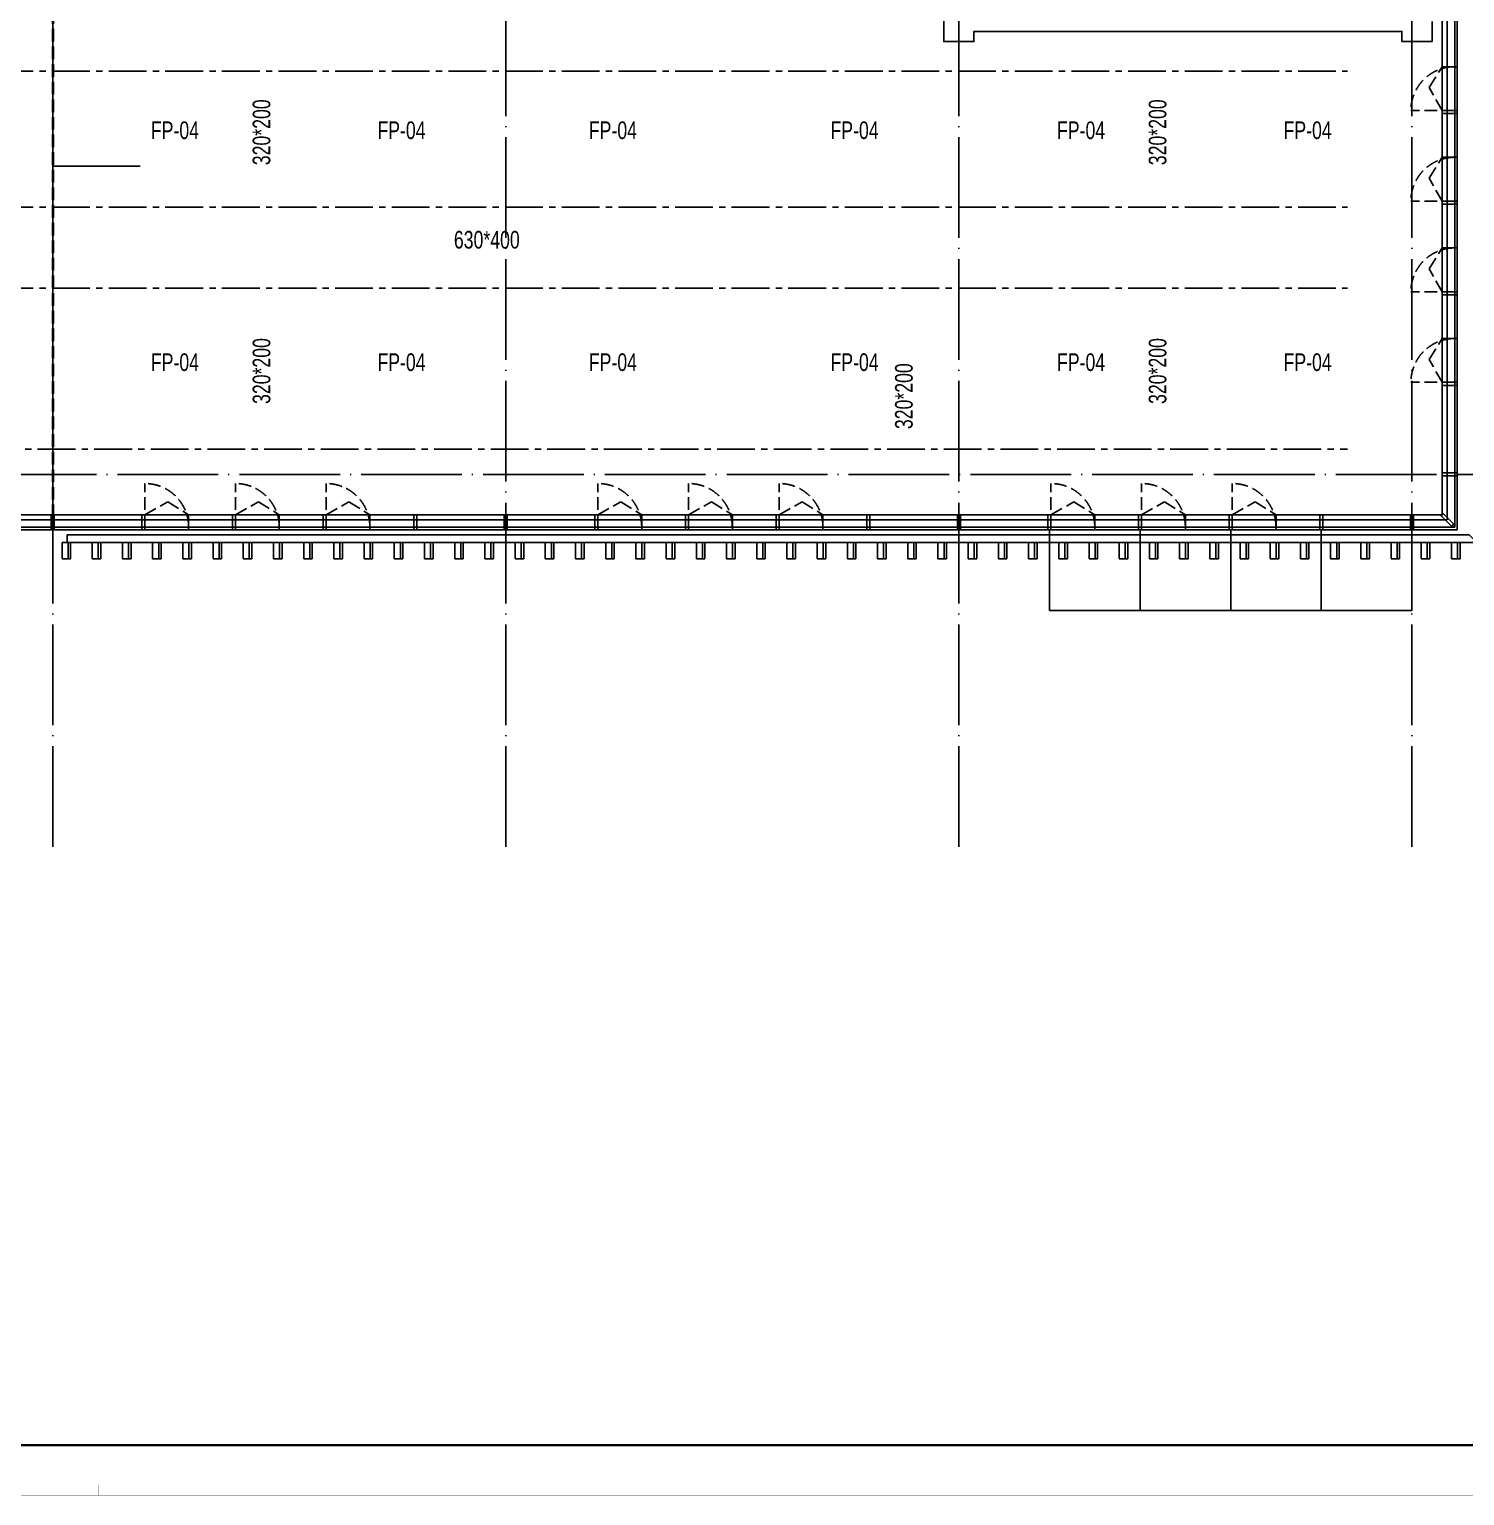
# Model space of a CAD drawing. Extents: x -777745 to 647905, y -207485 to 303235.
# Drawn here: x 30035 to 58547, y 42112 to 71242 of the extents above; entities that cross this region are included whole.
import ezdxf

# ---------------------------------------------------------------- set-up
doc = ezdxf.new("R2010")
doc.units = 0
doc.header["$LTSCALE"] = 1000
for name, pattern in [('13#楼幕墙$1$DASH', [0.35, 0.25, -0.1]), ('CENTER2', [1.125, 0.75, -0.125, 0.125, -0.125]), ('DASH', [0.35, 0.25, -0.1]), ('X-104 13#平面$0$109 3#平面$0$DASH', [0.35, 0.25, -0.1]), ('X-104 13#平面$0$DOTE', [2.42, 2, -0.2, 0.02, -0.2])]:
    doc.linetypes.add(name, pattern=pattern)
doc.layers.get('0').update_dxf_attribs({"linetype": 'CONTINUOUS'})
for name, color, linetype in [('00-防烟分区', 4, 'CONTINUOUS'), ('13#楼幕墙$1$A-C_幕墙龙骨', 133, 'CONTINUOUS'), ('13#楼幕墙$1$A-C_玻璃幕墙', 140, 'CONTINUOUS'), ('13#楼幕墙$1$A-C_窗', 140, 'CONTINUOUS'), ('13#楼幕墙$1$A-TECH_结构', 21, 'CONTINUOUS'), ('13#楼幕墙$1$D-铝板', 181, 'CONTINUOUS'), ('DUCT-新风标注', 3, 'CONTINUOUS'), ('X-104 13#平面$0$A-C_玻璃幕墙', 140, 'CONTINUOUS'), ('X-104 13#平面$0$A-TECH_暖通', 6, 'CONTINUOUS'), ('X-104 13#平面$0$A-TECH_结构', 21, 'CONTINUOUS'), ('X-104 13#平面$0$A_AXIS-轴线', 36, 'X-104 13#平面$0$DOTE')]:
    doc.layers.add(name, color=color, linetype=linetype)
doc.styles.add('HZF', font='ROS', dxfattribs={"width": 0.75, "bigfont": 'JD'})

# ---------------------------------------------------------------- blocks, each defined once
blk = doc.blocks.new('图框-A1')
for points, const_width in [([(0, 0), (841, 0), (841, 594), (0, 594)], 0.05), ([(766, 584), (25, 584), (25, 10), (766, 10)], 0.5)]:
    blk.add_lwpolyline(points, close=True, dxfattribs=dict(const_width=const_width))
at = {"const_width": 0.05}
blk.add_lwpolyline([(420.5, 0), (420.5, 2)], dxfattribs=at)
blk = doc.blocks.new('13#楼幕墙$1$A$C2B4E24BF')
at = {"linetype": '13#楼幕墙$1$DASH'}
for points in [[(5, 50), (5, 920)], [(5, 300), (460, 557), (875, 300)]]:
    blk.add_lwpolyline(points, dxfattribs=at)
blk.add_lwpolyline([(5, 0), (875, 0), (875, 300), (5, 300)], close=True)
blk.add_arc((5, 50), 870, 0, 90, dxfattribs=at)
blk = doc.blocks.new('13#楼幕墙$0$leileilei')
for p, q in [((120, 325), (0, 325)), ((0, 325), (0, 0)), ((120, 325), (120, 0)), ((170, 325), (120, 325)), ((170, 0), (170, 325)), ((0, 0), (120, 0)), ((120, 0), (170, 0))]:
    blk.add_line(p, q)
blk = doc.blocks.new('13#楼幕墙$1$A$C7A413A1D')
blk.add_lwpolyline([(-70, -300), (-10, -300), (-10, 0), (-70, 0)], close=True)
blk = doc.blocks.new('13#楼幕墙')
at = {"layer": '13#楼幕墙$1$A-C_玻璃幕墙'}
for p, q in [((58350, 61350), (58350, 81337)), ((58400, 61300), (58400, 81360)), ((58200, 61500), (58200, 81267)), ((21900, 61500), (58200, 61500)), ((22050, 61350), (58350, 61350)), ((22100, 61300), (58400, 61300))]:
    blk.add_line(p, q, dxfattribs=at)
at = {"layer": '13#楼幕墙$1$A-TECH_结构'}
blk.add_lwpolyline([(4402, 77600), (-600, 77600), (-600, 60000), (21800, 60000), (21800, 61600), (58100, 61600), (58100, 81220), (53261, 85280), (38100, 76527), (38100, 72300), (12410, 72300), (4402, 77600)], dxfattribs=at)
at = {"layer": '13#楼幕墙$1$D-铝板'}
blk.add_lwpolyline([(58790, 61050), (30785, 61050), (30785, 61200), (58640, 61200)], close=True, dxfattribs=at)
at = {"layer": '13#楼幕墙$1$A-C_幕墙龙骨'}
for p, rotation in [((58100, 69640), 90), ((58100, 67840), 90), ((58100, 66040), 90), ((58100, 64240), 90), ((58100, 62440), 90), ((58128, 61628), 45.00000000000001)]:
    blk.add_blockref('13#楼幕墙$1$A$C7A413A1D', p, dxfattribs=dict(at, rotation=rotation))
for p in [(30540, 61600), (32340, 61600), (34140, 61600), (35940, 61600), (37740, 61600), (39540, 61600), (41340, 61600), (43140, 61600), (44940, 61600), (46740, 61600), (48540, 61600), (50340, 61600), (52140, 61600), (53940, 61600), (55740, 61600), (57540, 61600)]:
    blk.add_blockref('13#楼幕墙$1$A$C7A413A1D', p, dxfattribs=at)
at = {"layer": '13#楼幕墙$1$A-C_窗', "rotation": 90}
for p in [(58400, 69625), (58400, 67825), (58400, 66025), (58400, 64225)]:
    blk.add_blockref('13#楼幕墙$1$A$C2B4E24BF', p, dxfattribs=at)
at = {"layer": '13#楼幕墙$1$A-C_窗'}
for p in [(32325, 61300), (34125, 61300), (35925, 61300), (41325, 61300), (43125, 61300), (44925, 61300), (50325, 61300), (52125, 61300), (53925, 61300)]:
    blk.add_blockref('13#楼幕墙$1$A$C2B4E24BF', p, dxfattribs=at)
at = {"layer": '13#楼幕墙$1$D-铝板'}
for p in [(30685, 60725), (31285, 60725), (31885, 60725), (32485, 60725), (33085, 60725), (33685, 60725), (34285, 60725), (34885, 60725), (35485, 60725), (36085, 60725), (36685, 60725), (37285, 60725), (37885, 60725), (38485, 60725), (39085, 60725), (39685, 60725), (40285, 60725), (40885, 60725), (41485, 60725), (42085, 60725), (42685, 60725), (43285, 60725), (43885, 60725), (44485, 60725), (45085, 60725), (45685, 60725), (46285, 60725), (46885, 60725), (47485, 60725), (48085, 60725), (48685, 60725), (49285, 60725), (49885, 60725), (50485, 60725), (51085, 60725), (51685, 60725), (52285, 60725), (52885, 60725), (53485, 60725), (54085, 60725), (54685, 60725), (55285, 60725), (55885, 60725), (56485, 60725), (57085, 60725), (57685, 60725), (58285, 60725)]:
    blk.add_blockref('13#楼幕墙$0$leileilei', p, dxfattribs=at)
blk = doc.blocks.new('X-104 13#平面$0$轴网')
at = {"layer": 'X-104 13#平面$0$A_AXIS-轴线', "linetype": 'X-104 13#平面$0$DOTE'}
for p, q in [((30500, -7401), (30500, 24620)), ((39500, -7401), (39500, 24620)), ((48500, -7401), (48500, 24620)), ((57500, -7401), (57500, 24620)), ((60408, 0), (-2925, 0))]:
    blk.add_line(p, q, dxfattribs=at)
blk = doc.blocks.new('X-104 13#平面')
at = {"layer": 'X-104 13#平面$0$A-C_玻璃幕墙'}
blk.add_lwpolyline([(50300, 59700), (57500, 59700), (57500, 61300), (50300, 61300)], close=True, dxfattribs=at)
for points in [[(52100, 61300), (52100, 59700)], [(53900, 61300), (53900, 59700)], [(55700, 61300), (55700, 59700)]]:
    blk.add_lwpolyline(points, dxfattribs=at)
at = {"layer": 'X-104 13#平面$0$A-TECH_暖通', "linetype": 'X-104 13#平面$0$109 3#平面$0$DASH', "const_width": 30}
for points in [[(30500, 71100), (30500, 62700)], [(30500, 62100), (30500, 61600)]]:
    blk.add_lwpolyline(points, dxfattribs=at)
at = {"layer": 'X-104 13#平面$0$A-TECH_结构'}
blk.add_lwpolyline([(58100, 61600), (58100, 81220), (53261, 85280), (38100, 76527), (38100, 72300), (12410, 72300), (4402, 77600), (-600, 77600), (-600, 60000), (21800, 60000), (21800, 61600)], close=True, dxfattribs=at)
at = {"xscale": 100, "yscale": 100, "zscale": 100}
blk.add_blockref('图框-A1', (-10635, 42115), dxfattribs=at)
blk.add_blockref('X-104 13#平面$0$轴网', (0, 62400))
at = {"layer": 'X-104 13#平面$0$A-TECH_结构'}
blk.add_blockref('13#楼幕墙', (0, 0), dxfattribs=at)

msp = doc.modelspace()

# ---------------------------------------------------------------- linework, layer by layer
at = {"color": 8, "linetype": 'CENTER2'}
for p, q in [((111.7, 70409.7), (56220.6, 70409.7)), ((111.7, 67709.7), (56220.6, 67709.7)), ((111.7, 66100), (56220.6, 66100)), ((21200, 62900), (56220.6, 62900))]:
    msp.add_line(p, q, dxfattribs=at)
at = {"layer": '00-防烟分区'}
msp.add_line((30500, 68525.2), (32239.3, 68525.2), dxfattribs=at)
for points in [[(57900, 71400), (57900, 71000), (57300, 71000), (57300, 71200), (48800, 71200), (48800, 71000), (48200, 71000), (48200, 79192.1)], [(30500, 72300), (30500, 61600)], [(30500, 61600), (58100, 61600), (58100, 71410)]]:
    msp.add_lwpolyline(points, dxfattribs=at)
msp.add_lwpolyline([(-600, 60000), (21800, 60000), (21800, 61600), (30500, 61600), (30500, 72300), (12409.7, 72300), (4400, 77600), (4400, 77000), (4150, 77000), (4150, 68600), (-600, 68600), (-600, 60000)], close=True, dxfattribs=at)
at = {"layer": '00-防烟分区', "linetype": 'DASH', "lineweight": 40}
msp.add_lwpolyline([(30500, 72300), (30500, 61600)], dxfattribs=at)

# ---------------------------------------------------------------- block references
at = {"layer": '00-防烟分区'}
msp.add_blockref('X-104 13#平面', (0, 0), dxfattribs=at)

# ---------------------------------------------------------------- texts
at = {"style": 'HZF', "width": 0.75}
for p in [(32450, 69062.8, -3725), (36950, 69062.8, -3725), (41150, 69062.8, -3725), (45950, 69062.8, -3725), (50450, 69062.8, -3725), (54950, 69062.8, -3725), (32450, 64455.2, -3725), (36950, 64455.2, -3725), (41150, 64455.2, -3725), (45950, 64455.2, -3725), (50450, 64455.2, -3725), (54950, 64455.2, -3725)]:
    msp.add_text('FP-04', height=350, dxfattribs=at).set_placement(p)
at = {"layer": 'DUCT-新风标注', "style": 'HZF', "width": 0.75}
for p in [(34821.9, 68543.2), (52621.9, 68543.2), (34821.9, 63800.5), (52621.9, 63800.5), (47582.2, 63300.5, 50)]:
    msp.add_text('320*200', height=350, rotation=90, dxfattribs=at).set_placement(p)
msp.add_text('630*400', height=350, dxfattribs=at).set_placement((38468.8, 66887.6))

doc.saveas('drawing.dxf')
